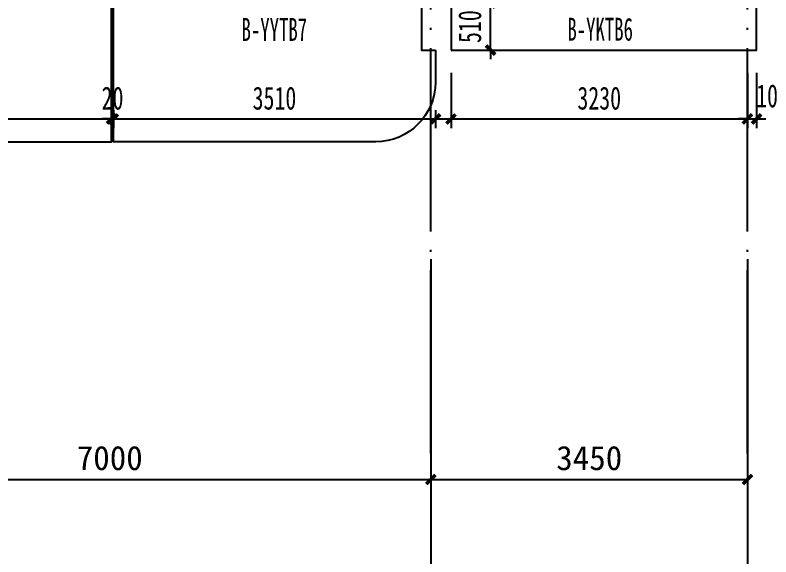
# Model space of a CAD drawing. Extents: x -3200779283 to -8106663, y 659664 to 1123462.
# Drawn here: x -8136882 to -8128646, y 760744 to 766650 of the extents above; entities that cross this region are included whole.
import ezdxf
from ezdxf.enums import TextEntityAlignment as Align

# ---------------------------------------------------------------- set-up
doc = ezdxf.new("R2010")
doc.units = 0
doc.header["$LTSCALE"] = 1000
doc.header["$MEASUREMENT"] = 0
for name, pattern in [('3#-轴线$0$DOTE', [2.42, 2, -0.2, 0.02, -0.2]), ('3#4#5#$0$DASH', [0.35, 0.25, -0.1]), ('DASH', [0.35, 0.25, -0.1])]:
    doc.linetypes.add(name, pattern=pattern)
doc.layers.get('Defpoints').update_dxf_attribs({"color": 30, "linetype": 'DASH'})
for name, color, linetype in [('3#-轴线$0$3#-轴号$0$A-ANNO-AXIS-CIRC', 3, 'Continuous'), ('3#-轴线$0$3#-轴号$0$A-ANNO-DIMS', 3, 'Continuous'), ('3#-轴线$0$A-ANNO-DOTE', 10, '3#-轴线$0$DOTE'), ('3#4#5#$0$PC-SLAB', 6, '3#4#5#$0$DASH'), ('3#4#5#$0$S-DIMS-SLAB', 120, 'Continuous'), ('3#4#5#$0$S-PC-SLAB', 6, 'Continuous')]:
    doc.layers.add(name, color=color, linetype=linetype)
doc.styles.add('3#-轴线$0$3#-轴号$0$_TCH_DIM_T3', font='')
doc.styles.add('3#4#5#$0$外部参照 1$0$宋体', font='', dxfattribs={"width": 0.8})
doc.styles.add('3#4#5#$0$楷体', font='', dxfattribs={"width": 0.7})
doc.styles.get('3#-轴线$0$3#-轴号$0$_TCH_DIM_T3').set_extended_font_data('SimSun')
doc.styles.get('3#4#5#$0$外部参照 1$0$宋体').set_extended_font_data('SimSun')
doc.styles.get('3#4#5#$0$楷体').set_extended_font_data('KaiTi_GB2312')
doc.dimstyles.new('3#-轴线$0$3#-轴号$0$_TCH_ARCH&&100', dxfattribs={"dimtxt": 264.345992, "dimasz": 100, "dimexe": 250, "dimexo": 300, "dimgap": 100, "dimtad": 1, "dimdec": 0, "dimzin": 0, "dimdsep": 46, "dimtxsty": '3#-轴线$0$3#-轴号$0$_TCH_DIM_T3', "dimblk": '3#-轴线$0$3#-轴号$0$_ArchTick', "dimcen": 0.09, "dimclrt": 7, "dimazin": 2, "dimtfac": 1, "dimtdec": 0, "dimtix": 1, "dimtmove": 2, "dimatfit": 3, "dimfxl": 100, "dimtolj": 1, "dimtzin": 0, "dimarcsym": 0})
doc.dimstyles.new('3#4#5#$0$TSSD_100_100', dxfattribs={"dimtxt": 250, "dimasz": 100, "dimexe": 100, "dimexo": 250, "dimgap": 100, "dimtad": 1, "dimdec": 0, "dimzin": 0, "dimdsep": 46, "dimtxsty": '3#4#5#$0$楷体', "dimblk": '3#4#5#$0$_ArchTick', "dimcen": 0, "dimdle": 100, "dimclrt": 7, "dimadec": 0, "dimazin": 0, "dimtfac": 1, "dimtdec": 0, "dimtix": 1, "dimtmove": 2, "dimatfit": 3, "dimfxl": 1, "dimtolj": 1, "dimtzin": 0, "dimarcsym": 0})

# ---------------------------------------------------------------- blocks, each defined once
blk = doc.blocks.new('3#4#5#$0$_ArchTick')
at = {"color": 0, "linetype": 'ByBlock', "const_width": 0.4}
blk.add_lwpolyline([(-0.5, -0.5), (0.5, 0.5)], dxfattribs=at)
blk = doc.blocks.new('*D957')
at = {"layer": '3#4#5#$0$S-DIMS-SLAB', "color": 0, "lineweight": -2, "transparency": 16777216}
for p, q in [((34989.9, -1157.5), (34989.9, -1351.4)), ((38499.6, -1157.5), (38499.6, -1351.4)), ((34889.9, -1251.4), (38599.6, -1251.4))]:
    blk.add_line(p, q, dxfattribs=at)
at = {"layer": 'Defpoints', "color": 0, "transparency": 16777216}
for p in [(34989.9, -907.5), (38499.6, -907.5), (38499.6, -1251.4)]:
    blk.add_point(p, dxfattribs=at)
at = {"layer": '3#4#5#$0$S-DIMS-SLAB', "color": 0, "lineweight": -2, "transparency": 16777216, "xscale": 100, "yscale": 100, "zscale": 100, "rotation": 180}
blk.add_blockref('3#4#5#$0$_ArchTick', (34989.9, -1251.4), dxfattribs=at)
at = {"layer": '3#4#5#$0$S-DIMS-SLAB', "color": 0, "lineweight": -2, "transparency": 16777216, "xscale": 100, "yscale": 100, "zscale": 100}
blk.add_blockref('3#4#5#$0$_ArchTick', (38499.6, -1251.4), dxfattribs=at)
at = {"layer": '3#4#5#$0$S-DIMS-SLAB', "color": 7, "transparency": 16777216, "insert": (36744.8, -1026.4), "char_height": 250, "attachment_point": 5, "style": '3#4#5#$0$楷体'}
blk.add_mtext('\\A1;3510', dxfattribs=at)
blk = doc.blocks.new('*D958')
at = {"layer": '3#4#5#$0$S-DIMS-SLAB', "color": 0, "lineweight": -2, "transparency": 16777216}
for p, q in [((34969.9, -1157.5), (34969.9, -1351.4)), ((34989.9, -1157.5), (34989.9, -1351.4)), ((34969.9, -1251.4), (34869.9, -1251.4)), ((34969.9, -1251.4), (34989.9, -1251.4)), ((34989.9, -1251.4), (35089.9, -1251.4))]:
    blk.add_line(p, q, dxfattribs=at)
at = {"layer": 'Defpoints', "color": 0, "transparency": 16777216}
for p in [(34969.9, -907.5), (34989.9, -907.5), (34989.9, -1251.4)]:
    blk.add_point(p, dxfattribs=at)
at = {"layer": '3#4#5#$0$S-DIMS-SLAB', "color": 0, "lineweight": -2, "transparency": 16777216, "xscale": 100, "yscale": 100, "zscale": 100}
blk.add_blockref('3#4#5#$0$_ArchTick', (34969.9, -1251.4), dxfattribs=at)
at = {"layer": '3#4#5#$0$S-DIMS-SLAB', "color": 0, "lineweight": -2, "transparency": 16777216, "xscale": 100, "yscale": 100, "zscale": 100, "rotation": 180}
blk.add_blockref('3#4#5#$0$_ArchTick', (34989.9, -1251.4), dxfattribs=at)
at = {"layer": '3#4#5#$0$S-DIMS-SLAB', "color": 7, "transparency": 16777216, "insert": (34979.9, -1026.4), "char_height": 250, "attachment_point": 5, "style": '3#4#5#$0$楷体'}
blk.add_mtext('\\A1;20', dxfattribs=at)
blk = doc.blocks.new('*D959')
at = {"layer": '3#4#5#$0$S-DIMS-SLAB', "color": 0, "lineweight": -2, "transparency": 16777216}
for p, q in [((31459.6, -1157.5), (31459.6, -1351.4)), ((34969.9, -1157.5), (34969.9, -1351.4)), ((31359.6, -1251.4), (35069.9, -1251.4))]:
    blk.add_line(p, q, dxfattribs=at)
at = {"layer": 'Defpoints', "color": 0, "transparency": 16777216}
for p in [(31459.6, -907.5), (34969.9, -907.5), (34969.9, -1251.4)]:
    blk.add_point(p, dxfattribs=at)
at = {"layer": '3#4#5#$0$S-DIMS-SLAB', "color": 0, "lineweight": -2, "transparency": 16777216, "xscale": 100, "yscale": 100, "zscale": 100, "rotation": 180}
blk.add_blockref('3#4#5#$0$_ArchTick', (31459.6, -1251.4), dxfattribs=at)
at = {"layer": '3#4#5#$0$S-DIMS-SLAB', "color": 0, "lineweight": -2, "transparency": 16777216, "xscale": 100, "yscale": 100, "zscale": 100}
blk.add_blockref('3#4#5#$0$_ArchTick', (34969.9, -1251.4), dxfattribs=at)
at = {"layer": '3#4#5#$0$S-DIMS-SLAB', "color": 7, "transparency": 16777216, "insert": (33214.8, -1026.4), "char_height": 250, "attachment_point": 5, "style": '3#4#5#$0$楷体'}
blk.add_mtext('\\A1;3510', dxfattribs=at)
blk = doc.blocks.new('*D969')
at = {"layer": '3#4#5#$0$S-DIMS-SLAB', "color": 0, "lineweight": -2, "transparency": 16777216}
for p, q in [((41899, -750.2), (41899, -1351.4)), ((41999.4, -750.2), (41999.4, -1351.4)), ((41899, -1251.4), (41799, -1251.4)), ((41899, -1251.4), (41999.4, -1251.4)), ((41999.4, -1251.4), (42099.4, -1251.4))]:
    blk.add_line(p, q, dxfattribs=at)
at = {"layer": 'Defpoints', "color": 0, "transparency": 16777216}
for p in [(41899, -500.2), (41999.4, -500.2), (41999.4, -1251.4)]:
    blk.add_point(p, dxfattribs=at)
at = {"layer": '3#4#5#$0$S-DIMS-SLAB', "color": 0, "lineweight": -2, "transparency": 16777216, "xscale": 100, "yscale": 100, "zscale": 100}
blk.add_blockref('3#4#5#$0$_ArchTick', (41899, -1251.4), dxfattribs=at)
at = {"layer": '3#4#5#$0$S-DIMS-SLAB', "color": 0, "lineweight": -2, "transparency": 16777216, "xscale": 100, "yscale": 100, "zscale": 100, "rotation": 180}
blk.add_blockref('3#4#5#$0$_ArchTick', (41999.4, -1251.4), dxfattribs=at)
at = {"layer": '3#4#5#$0$S-DIMS-SLAB', "color": 7, "transparency": 16777216, "insert": (42172.6, -1001.4), "char_height": 250, "attachment_point": 5, "style": '3#4#5#$0$楷体'}
blk.add_mtext('\\A1;100', dxfattribs=at)
blk = doc.blocks.new('*D970')
at = {"layer": '3#4#5#$0$S-DIMS-SLAB', "color": 0, "lineweight": -2, "transparency": 16777216}
for p, q in [((39099.4, 9.8), (39099.4, 109.8)), ((38919.4, 9.8), (39199.4, 9.8)), ((39099.4, -500.2), (39099.4, 9.8)), ((38919.4, -500.2), (39199.4, -500.2)), ((39099.4, -500.2), (39099.4, -600.2))]:
    blk.add_line(p, q, dxfattribs=at)
at = {"layer": 'Defpoints', "color": 0, "transparency": 16777216}
for p in [(38669.4, 9.8), (39099.4, 9.8), (38669.4, -500.2)]:
    blk.add_point(p, dxfattribs=at)
at = {"layer": '3#4#5#$0$S-DIMS-SLAB', "color": 0, "lineweight": -2, "transparency": 16777216, "xscale": 100, "yscale": 100, "zscale": 100}
for p, rotation in [((39099.4, 9.8), 270), ((39099.4, -500.2), 90)]:
    blk.add_blockref('3#4#5#$0$_ArchTick', p, dxfattribs=dict(at, rotation=rotation))
at = {"layer": '3#4#5#$0$S-DIMS-SLAB', "color": 7, "transparency": 16777216, "insert": (38874.4, -245.2), "char_height": 250, "attachment_point": 5, "rotation": 90, "style": '3#4#5#$0$楷体'}
blk.add_mtext('\\A1;510', dxfattribs=at)
blk = doc.blocks.new('*D993')
at = {"layer": '3#4#5#$0$S-DIMS-SLAB', "color": 0, "lineweight": -2, "transparency": 16777216}
for p, q in [((38669.4, -750.2), (38669.4, -1351.4)), ((41899, -750.2), (41899, -1351.4)), ((38569.4, -1251.4), (41999, -1251.4))]:
    blk.add_line(p, q, dxfattribs=at)
at = {"layer": 'Defpoints', "color": 0, "transparency": 16777216}
for p in [(38669.4, -500.2), (41899, -500.2), (41899, -1251.4)]:
    blk.add_point(p, dxfattribs=at)
at = {"layer": '3#4#5#$0$S-DIMS-SLAB', "color": 0, "lineweight": -2, "transparency": 16777216, "xscale": 100, "yscale": 100, "zscale": 100, "rotation": 180}
blk.add_blockref('3#4#5#$0$_ArchTick', (38669.4, -1251.4), dxfattribs=at)
at = {"layer": '3#4#5#$0$S-DIMS-SLAB', "color": 0, "lineweight": -2, "transparency": 16777216, "xscale": 100, "yscale": 100, "zscale": 100}
blk.add_blockref('3#4#5#$0$_ArchTick', (41899, -1251.4), dxfattribs=at)
at = {"layer": '3#4#5#$0$S-DIMS-SLAB', "color": 7, "transparency": 16777216, "insert": (40284.2, -1026.4), "char_height": 250, "attachment_point": 5, "style": '3#4#5#$0$楷体'}
blk.add_mtext('\\A1;3230', dxfattribs=at)
blk = doc.blocks.new('3#-轴线$0$3#-轴号$0$_ArchTick')
at = {"color": 0, "linetype": 'ByBlock', "const_width": 0.4}
blk.add_lwpolyline([(-0.5, -0.5), (0.5, 0.5)], dxfattribs=at)
blk = doc.blocks.new('*D381')
at = {"layer": '3#-轴线$0$3#-轴号$0$A-ANNO-DIMS', "color": 0, "lineweight": -2, "transparency": 16777216}
for p, q in [((31350, -15881.5), (31350, -16631.5)), ((38350, -15881.5), (38350, -16631.5)), ((31350, -16381.5), (38350, -16381.5))]:
    blk.add_line(p, q, dxfattribs=at)
at = {"layer": 'Defpoints', "color": 0, "transparency": 16777216}
for p in [(31350, -15581.5), (38350, -15581.5), (38350, -16381.5)]:
    blk.add_point(p, dxfattribs=at)
at = {"layer": '3#-轴线$0$3#-轴号$0$A-ANNO-DIMS', "color": 0, "lineweight": -2, "transparency": 16777216, "xscale": 100, "yscale": 100, "zscale": 100, "rotation": 180}
blk.add_blockref('3#-轴线$0$3#-轴号$0$_ArchTick', (31350, -16381.5), dxfattribs=at)
at = {"layer": '3#-轴线$0$3#-轴号$0$A-ANNO-DIMS', "color": 0, "lineweight": -2, "transparency": 16777216, "xscale": 100, "yscale": 100, "zscale": 100}
blk.add_blockref('3#-轴线$0$3#-轴号$0$_ArchTick', (38350, -16381.5), dxfattribs=at)
at = {"layer": '3#-轴线$0$3#-轴号$0$A-ANNO-DIMS', "color": 7, "transparency": 16777216, "insert": (34850, -16149.3), "char_height": 264.35, "attachment_point": 5, "style": '3#-轴线$0$3#-轴号$0$_TCH_DIM_T3'}
blk.add_mtext('\\A1;7000', dxfattribs=at)
blk = doc.blocks.new('*D382')
at = {"layer": '3#-轴线$0$3#-轴号$0$A-ANNO-DIMS', "color": 0, "lineweight": -2, "transparency": 16777216}
for p, q in [((38350, -15881.5), (38350, -16631.5)), ((41800, -15881.5), (41800, -16631.5)), ((38350, -16381.5), (41800, -16381.5))]:
    blk.add_line(p, q, dxfattribs=at)
at = {"layer": 'Defpoints', "color": 0, "transparency": 16777216}
for p in [(38350, -15581.5), (41800, -15581.5), (41800, -16381.5)]:
    blk.add_point(p, dxfattribs=at)
at = {"layer": '3#-轴线$0$3#-轴号$0$A-ANNO-DIMS', "color": 0, "lineweight": -2, "transparency": 16777216, "xscale": 100, "yscale": 100, "zscale": 100, "rotation": 180}
blk.add_blockref('3#-轴线$0$3#-轴号$0$_ArchTick', (38350, -16381.5), dxfattribs=at)
at = {"layer": '3#-轴线$0$3#-轴号$0$A-ANNO-DIMS', "color": 0, "lineweight": -2, "transparency": 16777216, "xscale": 100, "yscale": 100, "zscale": 100}
blk.add_blockref('3#-轴线$0$3#-轴号$0$_ArchTick', (41800, -16381.5), dxfattribs=at)
at = {"layer": '3#-轴线$0$3#-轴号$0$A-ANNO-DIMS', "color": 7, "transparency": 16777216, "insert": (40075, -16149.3), "char_height": 264.35, "attachment_point": 5, "style": '3#-轴线$0$3#-轴号$0$_TCH_DIM_T3'}
blk.add_mtext('\\A1;3450', dxfattribs=at)
blk = doc.blocks.new('3#4#5#$0$A$C7C4D4DCF')
at = {"layer": '3#4#5#$0$S-PC-SLAB'}
for points in [[(34969.9, 9.5), (31459.6, 9.5), (31459.6, -1500.4), (34969.9, -1500.4)], [(38669.4, -500.2), (41999.4, -500.2), (41999.4, 9.8), (38669.4, 9.8)]]:
    blk.add_lwpolyline(points, close=True, dxfattribs=at)
blk.add_lwpolyline([(38499.6, -500.2), (38499.6, -850.5, -0.41418), (37849.4, -1500.5), (34989.9, -1500.4), (34989.9, 9.5), (38349, 9.6), (38349, -500.2), (38499.6, -500.2)], format="xyb", dxfattribs=at)
at = {"layer": '3#4#5#$0$PC-SLAB', "linetype": 'ByBlock', "style": '3#4#5#$0$外部参照 1$0$宋体', "width": 0.6}
blk.add_text('B-YYTB7', height=250, dxfattribs=at).set_placement((36743.6, -276.2), align=Align.MIDDLE)
blk.add_text('B-YKTB6', height=250, rotation=360, dxfattribs=at).set_placement((40294.6, -276.2), align=Align.MIDDLE)
at = {"layer": '3#4#5#$0$S-DIMS-SLAB'}
dim = blk.add_linear_dim(base=(39099.4, 9.8), p1=(38669.4, -500.2), p2=(38669.4, 9.8), angle=90, dimstyle='3#4#5#$0$TSSD_100_100', dxfattribs=at)
dim.commit()
dim.dimension.update_dxf_attribs({"geometry": '*D970', "text_midpoint": (38874.4, -245.2)})
for base, p1, p2, picture, middle in [((41899, -1251.4), (38669.4, -500.2), (41899, -500.2), '*D993', (40284.2, -1026.4)), ((34969.9, -1251.4), (31459.6, -907.5), (34969.9, -907.5), '*D959', (33214.8, -1026.4)), ((34989.9, -1251.4), (34969.9, -907.5), (34989.9, -907.5), '*D958', (34979.9, -1026.4)), ((38499.6, -1251.4), (34989.9, -907.5), (38499.6, -907.5), '*D957', (36744.8, -1026.4))]:
    dim = blk.add_linear_dim(base=base, p1=p1, p2=p2, dimstyle='3#4#5#$0$TSSD_100_100', dxfattribs=at)
    dim.commit()
    dim.dimension.update_dxf_attribs({"geometry": picture, "text_midpoint": middle})
dim = blk.add_linear_dim(base=(41999.4, -1251.4), p1=(41899, -500.2), p2=(41999.4, -500.2), dimstyle='3#4#5#$0$TSSD_100_100', dxfattribs=at)
dim.commit()
dim.dimension.update_dxf_attribs({"geometry": '*D969', "text_midpoint": (42172.6, -1001.4), "dimtype": 128})
blk = doc.blocks.new('3#-轴线$0$3#-轴号')
at = {"layer": '3#-轴线$0$3#-轴号$0$A-ANNO-AXIS-CIRC'}
for p, q in [((38350, -13981.5), (38350, -17981.5)), ((41800, -13981.5), (41800, -17981.5))]:
    blk.add_line(p, q, dxfattribs=at)
at = {"layer": '3#-轴线$0$3#-轴号$0$A-ANNO-DIMS'}
for p1, p2, picture, middle in [((31350, -15581.5), (38350, -15581.5), '*D381', (34850, -16149.3)), ((38350, -15581.5), (41800, -15581.5), '*D382', (40075, -16149.3))]:
    dim = blk.add_aligned_dim(p1=p1, p2=p2, distance=-800, dimstyle='3#-轴线$0$3#-轴号$0$_TCH_ARCH&&100', dxfattribs=at)
    dim.commit()
    dim.dimension.update_dxf_attribs({"geometry": picture, "text_midpoint": middle})
blk = doc.blocks.new('3#-轴线')
at = {"layer": '3#-轴线$0$A-ANNO-DOTE'}
for points in [[(41800, -16100), (41800, 5500)], [(38350, -16100), (38350, -3200)]]:
    blk.add_lwpolyline(points, dxfattribs=at)
blk.add_blockref('3#-轴线$0$3#-轴号', (0, 0))

msp = doc.modelspace()

# ---------------------------------------------------------------- block references
msp.add_blockref('3#-轴线', (-8170700.4, 777969.5))
at = {"layer": '3#4#5#$0$S-PC-SLAB', "color": 1}
msp.add_blockref('3#4#5#$0$A$C7C4D4DCF', (-8170800.4, 766769.7), dxfattribs=at)

doc.saveas('drawing.dxf')
